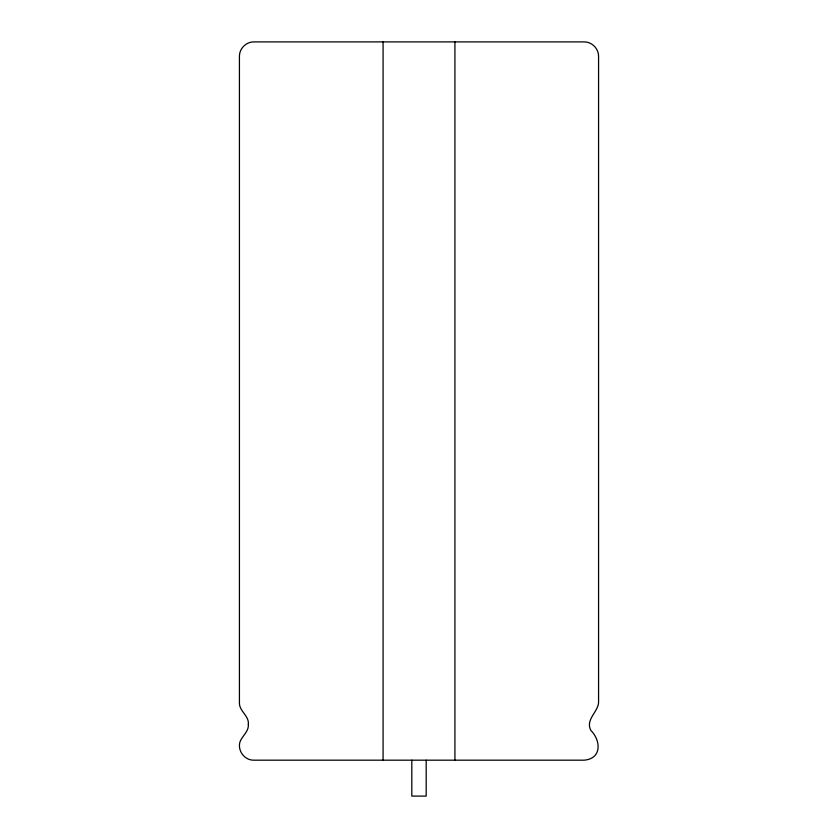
<?xml version="1.0" encoding="UTF-8"?>
<svg xmlns="http://www.w3.org/2000/svg" width="838" height="838" viewBox="0 0 838 838"><rect width="100%" height="100%" fill="white"/><g stroke="black" fill="none" stroke-linecap="round" stroke-linejoin="round"><path stroke-width="1.26" d="M454.919 41.9L454.919 760.181M426.186 760.181L426.186 796.1L411.814 796.1L411.814 760.181M383.081 41.9L383.081 760.181M248.352 724.273C248.98 731.605 242.077 735.858 239.919 742.101C237.405 750.848 244.696 760.359 253.799 760.181L584.201 760.181C602.04 758.662 600.94 740.509 590.874 730.432C585.238 719.653 597.714 712.405 598.573 702.726L598.573 56.261C598.615 48.573 591.89 41.848 584.201 41.9L253.799 41.9C246.11 41.848 239.385 48.573 239.427 56.261L239.427 702.726C239.102 711.232 249.158 715.558 248.352 724.273"/></g></svg>
